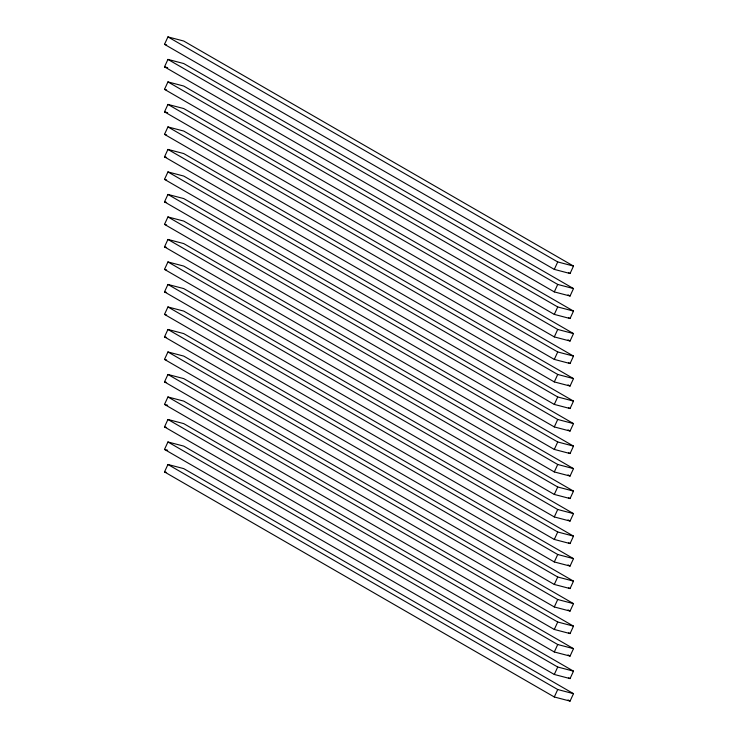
<?xml version="1.0" encoding="UTF-8"?>
<svg xmlns="http://www.w3.org/2000/svg" width="738" height="738" viewBox="0 0 738 738"><rect width="100%" height="100%" fill="white"/><g stroke="black" fill="none" stroke-linecap="round" stroke-linejoin="round"><path stroke-width="1.11" d="M164.5 44.345L167.941 36.9L183.707 41.024L573.5 266.067L570.059 273.512L554.293 269.388L164.5 44.345L166.603 44.898M164.5 66.854L167.941 59.409L183.707 63.533L573.5 288.567L570.059 296.021L554.293 291.897L164.5 66.854L167.655 67.675M164.5 89.353L167.941 81.909L183.707 86.032L573.5 311.076L570.059 318.521L554.293 314.397L164.5 89.353L166.603 89.907M164.5 111.862L167.941 104.418L183.707 108.541L573.5 333.585L570.059 341.03L554.293 336.906L164.5 111.862L167.655 112.683M164.5 134.362L167.941 126.918L183.707 131.041L573.5 356.085L570.059 363.53L554.293 359.406L164.5 134.362L166.603 134.916M164.5 156.871L167.941 149.427L183.707 153.55L573.5 378.594L570.059 386.039L554.293 381.915L164.5 156.871L166.603 157.415M164.5 179.371L167.941 171.926L183.707 176.05L573.5 401.094L570.059 408.538L554.293 404.415L164.5 179.371L166.603 179.924M164.5 201.88L167.941 194.435L183.707 198.559L573.5 423.603L570.059 431.047L554.293 426.924L164.5 201.88L166.603 202.424M164.5 224.38L167.941 216.935L183.707 221.059L573.5 446.103L570.059 453.547L554.293 449.424L164.5 224.38L166.603 224.933M164.5 246.889L167.941 239.444L183.707 243.568L573.5 468.612L570.059 476.056L554.293 471.933L164.5 246.889L166.603 247.433M164.5 269.388L167.941 261.944L183.707 266.067L573.5 491.111L570.059 498.556L554.293 494.432L164.5 269.388L166.603 269.942M164.5 291.897L167.941 284.453L183.707 288.576L573.5 513.62L570.059 521.065L554.293 516.941L164.5 291.897L166.603 292.442M164.5 314.397L167.941 306.953L183.707 311.076L573.5 536.12L570.059 543.565L554.293 539.441L164.5 314.397L166.603 314.951M164.5 336.906L167.941 329.462L183.707 333.585L573.5 558.629L570.059 566.074L554.293 561.95L164.5 336.906L166.603 337.46M164.5 359.406L167.941 351.961L183.707 356.085L573.5 581.129L570.059 588.573L554.293 584.45L164.5 359.406L166.603 359.959M164.5 381.915L167.941 374.47L183.707 378.594L573.5 603.638L570.059 611.082L554.293 606.959L164.5 381.915L166.603 382.469M164.5 404.415L167.941 396.97L183.707 401.094L573.5 626.138L570.059 633.582L554.293 629.459L164.5 404.415L167.655 405.245M164.5 426.924L167.941 419.479L183.707 423.603L573.5 648.647L570.059 656.091L554.293 651.968L164.5 426.924L166.603 427.477M164.5 449.433L167.941 441.979L183.707 446.103L573.5 671.146L570.059 678.591L554.293 674.467L164.5 449.433L167.655 450.254M164.5 471.933L167.941 464.488L183.707 468.612L573.5 693.655L570.059 701.1L554.293 696.976L164.5 471.933L166.603 472.486M554.293 269.388L557.725 261.944L573.5 266.067M554.293 291.897L557.725 284.444L573.5 288.567M554.293 314.397L557.725 306.953L573.5 311.076M554.293 336.906L557.725 329.452L573.5 333.585M554.293 359.406L557.725 351.961L573.5 356.085M554.293 381.915L557.725 374.461L573.5 378.594M554.293 404.415L557.725 396.97L573.5 401.094M554.293 426.924L557.725 419.47L573.5 423.603M554.293 449.424L557.725 441.979L573.5 446.103M554.293 471.933L557.725 464.488L573.5 468.612M554.293 494.432L557.725 486.988L573.5 491.111M554.293 516.941L557.725 509.497L573.5 513.62M554.293 539.441L557.725 531.997L573.5 536.12M554.293 561.95L557.725 554.506L573.5 558.629M554.293 584.45L557.725 577.005L573.5 581.129M554.293 606.959L557.725 599.514L573.5 603.638M554.293 629.459L557.725 622.014L573.5 626.138M554.293 651.968L557.725 644.523L573.5 648.647M554.293 674.467L557.725 667.023L573.5 671.146M554.293 696.976L557.725 689.532L573.5 693.655M167.941 36.9L557.725 261.944M568.703 272.728L570.059 273.512M167.941 59.409L557.725 284.444M568.029 294.849L570.059 296.021M167.941 81.909L557.725 306.953M568.703 317.737L570.059 318.521M167.941 104.418L557.725 329.452M568.029 339.858L570.059 341.03M167.941 126.918L557.725 351.961M568.703 362.755L570.059 363.53M167.941 149.427L557.725 374.461M568.029 384.867L570.059 386.039M167.941 171.926L557.725 396.97M568.703 407.763L570.059 408.538M167.941 194.435L557.725 419.47M568.029 429.876L570.059 431.047M167.941 216.935L557.725 441.979M568.703 452.772L570.059 453.547M167.941 239.444L557.725 464.488M568.029 474.885L570.059 476.056M167.941 261.944L557.725 486.988M568.703 497.781L570.059 498.556M167.941 284.453L557.725 509.497M568.029 519.893L570.059 521.065M167.941 306.953L557.725 531.997M568.703 542.79L570.059 543.565M167.941 329.462L557.725 554.506M568.029 564.902L570.059 566.074M167.941 351.961L557.725 577.005M568.703 587.799L570.059 588.573M167.941 374.47L557.725 599.514M568.029 609.911L570.059 611.082M167.941 396.97L557.725 622.014M568.703 632.807L570.059 633.582M167.941 419.479L557.725 644.523M568.029 654.92L570.059 656.091M167.941 441.979L557.725 667.023M568.703 677.816L570.059 678.591M167.941 464.488L557.725 689.532M568.029 699.928L570.059 701.1"/></g></svg>
